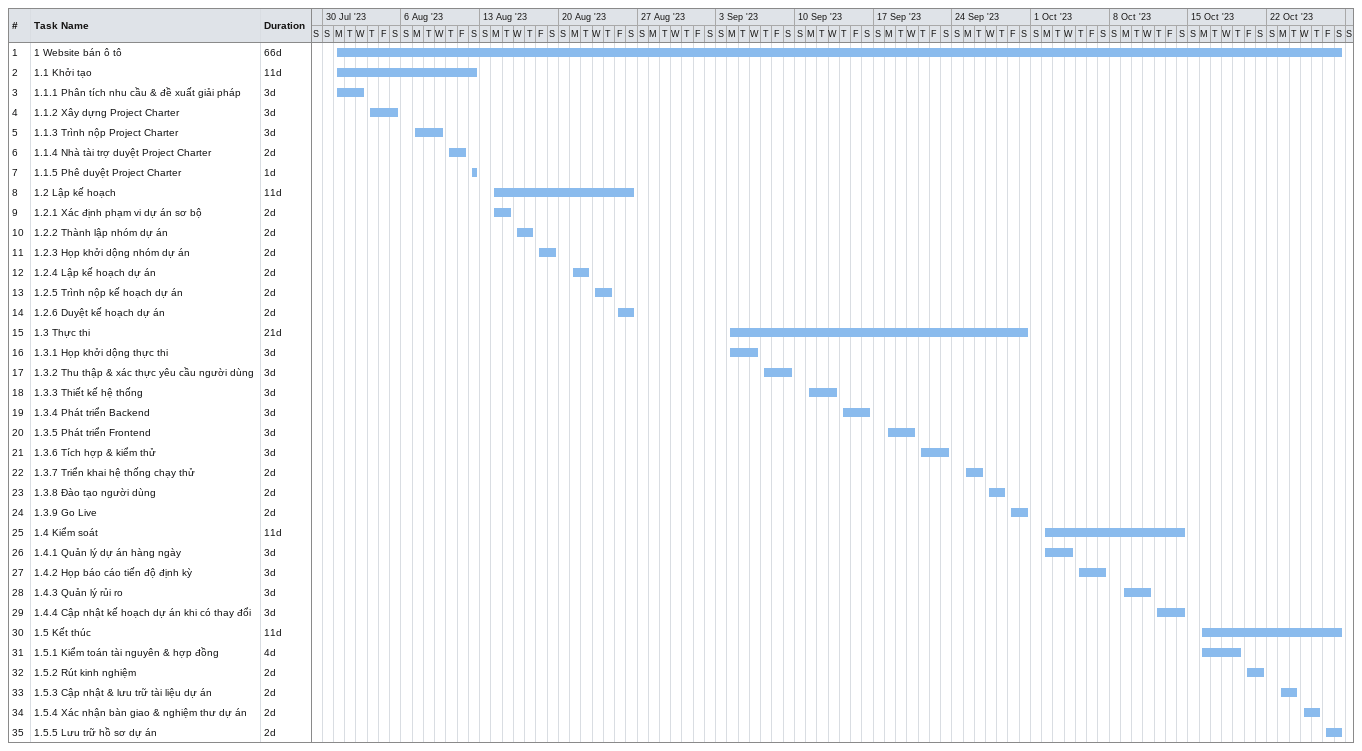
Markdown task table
| ID | Task | Duration | Start | Finish |
|---|---|---|---|---|
| 1 | 1 Website bán ô tô | 66d | 2023-07-31 | 2023-10-28 |
| 2 | 1.1 Khởi tạo | 11d | 2023-07-31 | 2023-08-12 |
| 3 | 1.1.1 Phân tích nhu cầu & đề xuất giải pháp | 3d | 2023-07-31 | 2023-08-02 |
| 4 | 1.1.2 Xây dựng Project Charter | 3d | 2023-08-03 | 2023-08-05 |
| 5 | 1.1.3 Trình nộp Project Charter | 3d | 2023-08-07 | 2023-08-09 |
| 6 | 1.1.4 Nhà tài trợ duyệt Project Charter | 2d | 2023-08-10 | 2023-08-11 |
| 7 | 1.1.5 Phê duyệt Project Charter | 1d | 2023-08-12 | 2023-08-12 |
| 8 | 1.2 Lập kế hoạch | 11d | 2023-08-14 | 2023-08-26 |
| 9 | 1.2.1 Xác định phạm vi dự án sơ bộ | 2d | 2023-08-14 | 2023-08-15 |
| 10 | 1.2.2 Thành lập nhóm dự án | 2d | 2023-08-16 | 2023-08-17 |
| 11 | 1.2.3 Họp khởi dộng nhóm dự án | 2d | 2023-08-18 | 2023-08-19 |
| 12 | 1.2.4 Lập kế hoạch dự án | 2d | 2023-08-21 | 2023-08-22 |
| 13 | 1.2.5 Trình nộp kế hoạch dự án | 2d | 2023-08-23 | 2023-08-24 |
| 14 | 1.2.6 Duyệt kế hoạch dự án | 2d | 2023-08-25 | 2023-08-26 |
| 15 | 1.3 Thực thi | 21d | 2023-09-04 | 2023-09-30 |
| 16 | 1.3.1 Họp khởi dộng thực thi | 3d | 2023-09-04 | 2023-09-06 |
| 17 | 1.3.2 Thu thập & xác thực yêu cầu người dùng | 3d | 2023-09-07 | 2023-09-09 |
| 18 | 1.3.3 Thiết kế hệ thống | 3d | 2023-09-11 | 2023-09-13 |
| 19 | 1.3.4 Phát triển Backend | 3d | 2023-09-14 | 2023-09-16 |
| 20 | 1.3.5 Phát triển Frontend | 3d | 2023-09-18 | 2023-09-20 |
| 21 | 1.3.6 Tích hợp & kiểm thử | 3d | 2023-09-21 | 2023-09-23 |
| 22 | 1.3.7 Triển khai hệ thống chạy thử | 2d | 2023-09-25 | 2023-09-26 |
| 23 | 1.3.8 Đào tạo người dùng | 2d | 2023-09-27 | 2023-09-28 |
| 24 | 1.3.9 Go Live | 2d | 2023-09-29 | 2023-09-30 |
| 25 | 1.4 Kiểm soát | 11d | 2023-10-02 | 2023-10-14 |
| 26 | 1.4.1 Quản lý dự án hàng ngày | 3d | 2023-10-02 | 2023-10-04 |
| 27 | 1.4.2 Họp báo cáo tiến độ định kỳ | 3d | 2023-10-05 | 2023-10-07 |
| 28 | 1.4.3 Quản lý rủi ro | 3d | 2023-10-09 | 2023-10-11 |
| 29 | 1.4.4 Cập nhật kế hoạch dự án khi có thay đổi | 3d | 2023-10-12 | 2023-10-14 |
| 30 | 1.5 Kết thúc | 11d | 2023-10-16 | 2023-10-28 |
| 31 | 1.5.1 Kiểm toán tài nguyên & hợp đồng | 4d | 2023-10-16 | 2023-10-19 |
| 32 | 1.5.2 Rút kinh nghiệm | 2d | 2023-10-20 | 2023-10-21 |
| 33 | 1.5.3 Cập nhật & lưu trữ tài liệu dự án | 2d | 2023-10-23 | 2023-10-24 |
| 34 | 1.5.4 Xác nhận bàn giao & nghiệm thư dự án | 2d | 2023-10-25 | 2023-10-26 |
| 35 | 1.5.5 Lưu trữ hồ sơ dự án | 2d | 2023-10-27 | 2023-10-28 |
